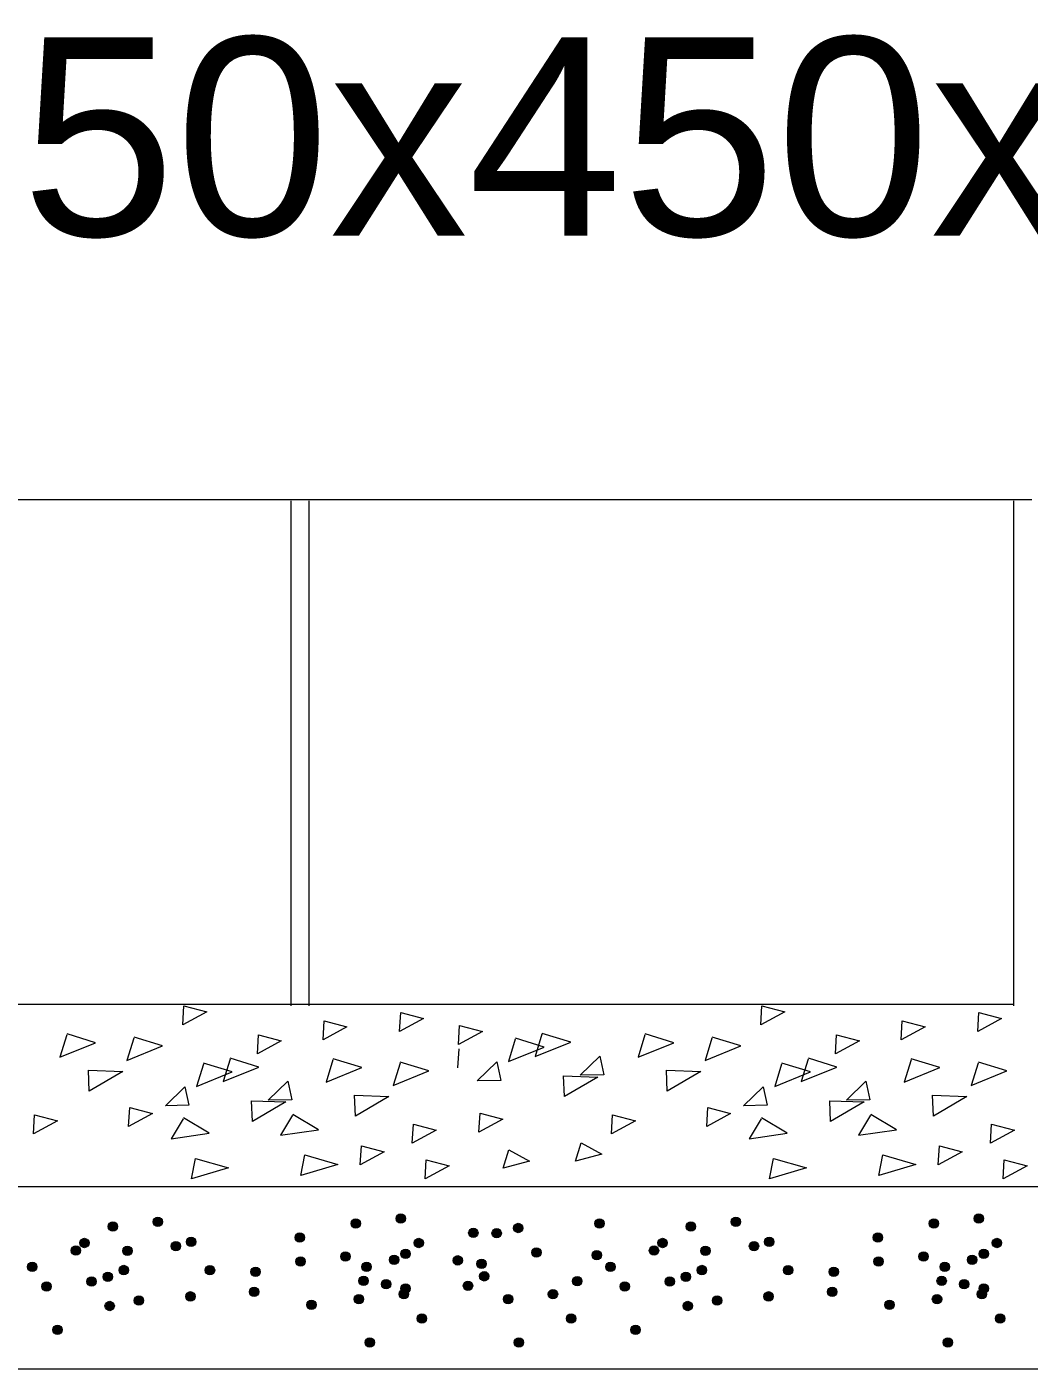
# Model space of a CAD drawing. Header units: inches. Extents: x -885 to 26362, y -28010 to 990.
# Drawn here: x 4190.1 to 4195.6, y -19476.47 to -19469.11 of the extents above; entities that cross this region are included whole.
import ezdxf

# ---------------------------------------------------------------- set-up
doc = ezdxf.new("R2010")
doc.units = ezdxf.units.IN
doc.header["$MEASUREMENT"] = 0
doc.layers.add('LINE', color=7, linetype='Continuous')
doc.styles.get("Standard").update_dxf_attribs({"font": 'arial.ttf'})

msp = doc.modelspace()

# ---------------------------------------------------------------- hatches: boundary and pattern name
at = {"layer": 'LINE', "lineweight": 20, "ltscale": 0.5}
for points in [[(4190.849187, -19475.662027, -1), (4190.797743, -19475.662027, -1)], [(4190.849187, -19475.662027, -1), (4190.797743, -19475.662027, -1)], [(4192.181992, -19475.644748, -1), (4192.130548, -19475.644748, -1)], [(4192.181992, -19475.644748, -1), (4192.130548, -19475.644748, -1)], [(4194.021442, -19475.662027, -1), (4193.969998, -19475.662027, -1)], [(4194.021442, -19475.662027, -1), (4193.969998, -19475.662027, -1)], [(4195.354247, -19475.644748, -1), (4195.302803, -19475.644748, -1)], [(4195.354247, -19475.644748, -1), (4195.302803, -19475.644748, -1)], [(4190.602492, -19475.688927, -1), (4190.551047, -19475.688927, -1)], [(4190.602492, -19475.688927, -1), (4190.551047, -19475.688927, -1)], [(4191.935297, -19475.671649, -1), (4191.883852, -19475.671649, -1)], [(4191.935297, -19475.671649, -1), (4191.883852, -19475.671649, -1)], [(4192.580416, -19475.723484, -1), (4192.528971, -19475.723484, -1)], [(4192.580416, -19475.723484, -1), (4192.528971, -19475.723484, -1)], [(4192.70665, -19475.715541, -1), (4192.658904, -19475.734695, -1)], [(4192.70665, -19475.715541, -1), (4192.658904, -19475.734695, -1)], [(4192.827111, -19475.696583, -1), (4192.775667, -19475.696583, -1)], [(4192.827111, -19475.696583, -1), (4192.775667, -19475.696583, -1)], [(4193.272782, -19475.671649, -1), (4193.221337, -19475.671649, -1)], [(4193.272782, -19475.671649, -1), (4193.221337, -19475.671649, -1)], [(4193.774747, -19475.688927, -1), (4193.723302, -19475.688927, -1)], [(4193.774747, -19475.688927, -1), (4193.723302, -19475.688927, -1)], [(4195.107552, -19475.671649, -1), (4195.056107, -19475.671649, -1)], [(4195.107552, -19475.671649, -1), (4195.056107, -19475.671649, -1)], [(4190.446411, -19475.778798, -1), (4190.394967, -19475.778798, -1)], [(4190.446411, -19475.778798, -1), (4190.394967, -19475.778798, -1)], [(4190.948376, -19475.796077, -1), (4190.896931, -19475.796077, -1)], [(4190.948376, -19475.796077, -1), (4190.896931, -19475.796077, -1)], [(4191.03174, -19475.773109, -1), (4190.980295, -19475.773109, -1)], [(4191.03174, -19475.773109, -1), (4190.980295, -19475.773109, -1)], [(4191.628089, -19475.749303, -1), (4191.576645, -19475.749303, -1)], [(4191.628089, -19475.749303, -1), (4191.576645, -19475.749303, -1)], [(4192.281181, -19475.778798, -1), (4192.229736, -19475.778798, -1)], [(4192.281181, -19475.778798, -1), (4192.229736, -19475.778798, -1)], [(4193.618666, -19475.778798, -1), (4193.567221, -19475.778798, -1)], [(4193.618666, -19475.778798, -1), (4193.567221, -19475.778798, -1)], [(4194.120631, -19475.796077, -1), (4194.069186, -19475.796077, -1)], [(4194.120631, -19475.796077, -1), (4194.069186, -19475.796077, -1)], [(4194.203995, -19475.773109, -1), (4194.15255, -19475.773109, -1)], [(4194.203995, -19475.773109, -1), (4194.15255, -19475.773109, -1)], [(4194.800344, -19475.749303, -1), (4194.748899, -19475.749303, -1)], [(4194.800344, -19475.749303, -1), (4194.748899, -19475.749303, -1)], [(4195.453436, -19475.778798, -1), (4195.401991, -19475.778798, -1)], [(4195.453436, -19475.778798, -1), (4195.401991, -19475.778798, -1)], [(4190.399615, -19475.820736, -1), (4190.34817, -19475.820736, -1)], [(4190.399615, -19475.820736, -1), (4190.34817, -19475.820736, -1)], [(4190.682103, -19475.821473, -1), (4190.630658, -19475.821473, -1)], [(4190.682103, -19475.821473, -1), (4190.630658, -19475.821473, -1)], [(4191.632201, -19475.879795, -1), (4191.580757, -19475.879795, -1)], [(4191.632201, -19475.879795, -1), (4191.580757, -19475.879795, -1)], [(4191.878897, -19475.852894, -1), (4191.827453, -19475.852894, -1)], [(4191.878897, -19475.852894, -1), (4191.827453, -19475.852894, -1)], [(4192.145429, -19475.870889, -1), (4192.093984, -19475.870889, -1)], [(4192.145429, -19475.870889, -1), (4192.093984, -19475.870889, -1)], [(4192.208825, -19475.83826, -1), (4192.15738, -19475.83826, -1)], [(4192.208825, -19475.83826, -1), (4192.15738, -19475.83826, -1)], [(4192.495082, -19475.873984, -1), (4192.443638, -19475.873984, -1)], [(4192.495082, -19475.873984, -1), (4192.443638, -19475.873984, -1)], [(4192.9263, -19475.830634, -1), (4192.874855, -19475.830634, -1)], [(4192.9263, -19475.830634, -1), (4192.874855, -19475.830634, -1)], [(4193.258009, -19475.84528, -1), (4193.206564, -19475.84528, -1)], [(4193.258009, -19475.84528, -1), (4193.206564, -19475.84528, -1)], [(4193.57187, -19475.820736, -1), (4193.520425, -19475.820736, -1)], [(4193.57187, -19475.820736, -1), (4193.520425, -19475.820736, -1)], [(4193.854358, -19475.821473, -1), (4193.802913, -19475.821473, -1)], [(4193.854358, -19475.821473, -1), (4193.802913, -19475.821473, -1)], [(4194.804456, -19475.879795, -1), (4194.753012, -19475.879795, -1)], [(4194.804456, -19475.879795, -1), (4194.753012, -19475.879795, -1)], [(4195.051152, -19475.852894, -1), (4194.999707, -19475.852894, -1)], [(4195.051152, -19475.852894, -1), (4194.999707, -19475.852894, -1)], [(4195.317684, -19475.870889, -1), (4195.266239, -19475.870889, -1)], [(4195.317684, -19475.870889, -1), (4195.266239, -19475.870889, -1)], [(4195.38108, -19475.83826, -1), (4195.329635, -19475.83826, -1)], [(4195.38108, -19475.83826, -1), (4195.329635, -19475.83826, -1)], [(4190.160154, -19475.909761, -1), (4190.108709, -19475.909761, -1)], [(4190.160154, -19475.909761, -1), (4190.108709, -19475.909761, -1)], [(4190.662119, -19475.92704, -1), (4190.610674, -19475.92704, -1)], [(4190.662119, -19475.92704, -1), (4190.610674, -19475.92704, -1)], [(4191.135315, -19475.928623, -1), (4191.083871, -19475.928623, -1)], [(4191.135315, -19475.928623, -1), (4191.083871, -19475.928623, -1)], [(4191.38578, -19475.936708, -1), (4191.334336, -19475.936708, -1)], [(4191.38578, -19475.936708, -1), (4191.334336, -19475.936708, -1)], [(4191.994924, -19475.909761, -1), (4191.943479, -19475.909761, -1)], [(4191.994924, -19475.909761, -1), (4191.943479, -19475.909761, -1)], [(4192.625883, -19475.892906, -1), (4192.574439, -19475.892906, -1)], [(4192.625883, -19475.892906, -1), (4192.574439, -19475.892906, -1)], [(4193.332409, -19475.909761, -1), (4193.280964, -19475.909761, -1)], [(4193.332409, -19475.909761, -1), (4193.280964, -19475.909761, -1)], [(4193.834373, -19475.92704, -1), (4193.782929, -19475.92704, -1)], [(4193.834373, -19475.92704, -1), (4193.782929, -19475.92704, -1)], [(4194.30757, -19475.928623, -1), (4194.256125, -19475.928623, -1)], [(4194.30757, -19475.928623, -1), (4194.256125, -19475.928623, -1)], [(4194.558035, -19475.936708, -1), (4194.50659, -19475.936708, -1)], [(4194.558035, -19475.936708, -1), (4194.50659, -19475.936708, -1)], [(4195.167178, -19475.909761, -1), (4195.115734, -19475.909761, -1)], [(4195.167178, -19475.909761, -1), (4195.115734, -19475.909761, -1)], [(4190.239, -19476.017219, -1), (4190.187555, -19476.017219, -1)], [(4190.239, -19476.017219, -1), (4190.187555, -19476.017219, -1)], [(4190.485696, -19475.990318, -1), (4190.434251, -19475.990318, -1)], [(4190.485696, -19475.990318, -1), (4190.434251, -19475.990318, -1)], [(4190.574758, -19475.964346, -1), (4190.523314, -19475.964346, -1)], [(4190.574758, -19475.964346, -1), (4190.523314, -19475.964346, -1)], [(4191.978086, -19475.986945, -1), (4191.926641, -19475.986945, -1)], [(4191.978086, -19475.986945, -1), (4191.926641, -19475.986945, -1)], [(4192.101497, -19476.004947, -1), (4192.050052, -19476.004947, -1)], [(4192.101497, -19476.004947, -1), (4192.050052, -19476.004947, -1)], [(4192.208841, -19476.02876, -1), (4192.157397, -19476.02876, -1)], [(4192.208841, -19476.02876, -1), (4192.157397, -19476.02876, -1)], [(4192.549297, -19476.003499, -1), (4192.501551, -19476.022653, -1)], [(4192.549297, -19476.003499, -1), (4192.501551, -19476.022653, -1)], [(4192.640042, -19475.961597, -1), (4192.588598, -19475.961597, -1)], [(4192.640042, -19475.961597, -1), (4192.588598, -19475.961597, -1)], [(4193.150664, -19475.988153, -1), (4193.099219, -19475.988153, -1)], [(4193.150664, -19475.988153, -1), (4193.099219, -19475.988153, -1)], [(4193.411255, -19476.017219, -1), (4193.35981, -19476.017219, -1)], [(4193.411255, -19476.017219, -1), (4193.35981, -19476.017219, -1)], [(4193.65795, -19475.990318, -1), (4193.606506, -19475.990318, -1)], [(4193.65795, -19475.990318, -1), (4193.606506, -19475.990318, -1)], [(4193.747013, -19475.964346, -1), (4193.695569, -19475.964346, -1)], [(4193.747013, -19475.964346, -1), (4193.695569, -19475.964346, -1)], [(4195.15034, -19475.986945, -1), (4195.098896, -19475.986945, -1)], [(4195.15034, -19475.986945, -1), (4195.098896, -19475.986945, -1)], [(4195.273751, -19476.004947, -1), (4195.222307, -19476.004947, -1)], [(4195.273751, -19476.004947, -1), (4195.222307, -19476.004947, -1)], [(4195.381096, -19476.02876, -1), (4195.329651, -19476.02876, -1)], [(4195.381096, -19476.02876, -1), (4195.329651, -19476.02876, -1)], [(4190.745499, -19476.094572, -1), (4190.694054, -19476.094572, -1)], [(4190.745499, -19476.094572, -1), (4190.694054, -19476.094572, -1)], [(4191.027971, -19476.071496, -1), (4190.976526, -19476.071496, -1)], [(4191.027971, -19476.071496, -1), (4190.976526, -19476.071496, -1)], [(4191.377624, -19476.046945, -1), (4191.32618, -19476.046945, -1)], [(4191.377624, -19476.046945, -1), (4191.32618, -19476.046945, -1)], [(4191.952606, -19476.086333, -1), (4191.901161, -19476.086333, -1)], [(4191.952606, -19476.086333, -1), (4191.901161, -19476.086333, -1)], [(4192.199301, -19476.059432, -1), (4192.147857, -19476.059432, -1)], [(4192.199301, -19476.059432, -1), (4192.147857, -19476.059432, -1)], [(4192.770817, -19476.086333, -1), (4192.719372, -19476.086333, -1)], [(4192.770817, -19476.086333, -1), (4192.719372, -19476.086333, -1)], [(4193.017513, -19476.059432, -1), (4192.966068, -19476.059432, -1)], [(4193.017513, -19476.059432, -1), (4192.966068, -19476.059432, -1)], [(4193.917754, -19476.094572, -1), (4193.866309, -19476.094572, -1)], [(4193.917754, -19476.094572, -1), (4193.866309, -19476.094572, -1)], [(4194.200226, -19476.071496, -1), (4194.148781, -19476.071496, -1)], [(4194.200226, -19476.071496, -1), (4194.148781, -19476.071496, -1)], [(4194.549879, -19476.046945, -1), (4194.498434, -19476.046945, -1)], [(4194.549879, -19476.046945, -1), (4194.498434, -19476.046945, -1)], [(4195.12486, -19476.086333, -1), (4195.073416, -19476.086333, -1)], [(4195.12486, -19476.086333, -1), (4195.073416, -19476.086333, -1)], [(4195.371556, -19476.059432, -1), (4195.320111, -19476.059432, -1)], [(4195.371556, -19476.059432, -1), (4195.320111, -19476.059432, -1)], [(4190.584884, -19476.124368, -1), (4190.533439, -19476.124368, -1)], [(4190.584884, -19476.124368, -1), (4190.533439, -19476.124368, -1)], [(4191.691828, -19476.117908, -1), (4191.640384, -19476.117908, -1)], [(4191.691828, -19476.117908, -1), (4191.640384, -19476.117908, -1)], [(4193.757139, -19476.124368, -1), (4193.705694, -19476.124368, -1)], [(4193.757139, -19476.124368, -1), (4193.705694, -19476.124368, -1)], [(4194.864083, -19476.117908, -1), (4194.812638, -19476.117908, -1)], [(4194.864083, -19476.117908, -1), (4194.812638, -19476.117908, -1)], [(4192.29849, -19476.193482, -1), (4192.247045, -19476.193482, -1)], [(4192.29849, -19476.193482, -1), (4192.247045, -19476.193482, -1)], [(4193.116701, -19476.193482, -1), (4193.065257, -19476.193482, -1)], [(4193.116701, -19476.193482, -1), (4193.065257, -19476.193482, -1)], [(4195.470744, -19476.193482, -1), (4195.4193, -19476.193482, -1)], [(4195.470744, -19476.193482, -1), (4195.4193, -19476.193482, -1)], [(4190.298627, -19476.255331, -1), (4190.247182, -19476.255331, -1)], [(4190.298627, -19476.255331, -1), (4190.247182, -19476.255331, -1)], [(4192.012232, -19476.324445, -1), (4191.960788, -19476.324445, -1)], [(4192.012232, -19476.324445, -1), (4191.960788, -19476.324445, -1)], [(4192.830444, -19476.324445, -1), (4192.778999, -19476.324445, -1)], [(4192.830444, -19476.324445, -1), (4192.778999, -19476.324445, -1)], [(4193.470881, -19476.255331, -1), (4193.419437, -19476.255331, -1)], [(4193.470881, -19476.255331, -1), (4193.419437, -19476.255331, -1)], [(4195.184487, -19476.324445, -1), (4195.133043, -19476.324445, -1)], [(4195.184487, -19476.324445, -1), (4195.133043, -19476.324445, -1)]]:
    msp.add_hatch(color=7, dxfattribs=at).paths.add_polyline_path(points)

# ---------------------------------------------------------------- linework, layer by layer
at = {"layer": 'LINE', "color": 7, "lineweight": 20, "ltscale": 0.5}
for p, q in [((4195.619441, -19471.702018), (4180.342157, -19471.702018)), ((4195.619441, -19471.702018), (4180.342157, -19471.702018)), ((4191.555533, -19474.476956), (4191.555533, -19471.708118)), ((4191.555533, -19474.476956), (4191.555533, -19471.708118)), ((4191.654207, -19474.476956), (4191.654207, -19471.708118)), ((4191.654207, -19474.476956), (4191.654207, -19471.708118)), ((4195.520767, -19471.702018), (4193.947755, -19471.702018)), ((4195.520767, -19471.702018), (4193.947755, -19471.702018)), ((4195.520767, -19474.476956), (4195.520767, -19471.708118)), ((4195.520767, -19474.476956), (4195.520767, -19471.708118)), ((4195.520767, -19474.470857), (4187.787646, -19474.470857)), ((4195.520767, -19474.470857), (4187.787646, -19474.470857)), ((4190.960152, -19474.581805), (4190.96642, -19474.477555)), ((4190.960152, -19474.581805), (4190.96642, -19474.477555)), ((4191.091583, -19474.510068), (4190.960152, -19474.581805)), ((4191.091583, -19474.510068), (4190.960152, -19474.581805)), ((4190.96642, -19474.477555), (4191.091583, -19474.510068)), ((4190.96642, -19474.477555), (4191.091583, -19474.510068)), ((4192.149958, -19474.618274), (4192.156226, -19474.514024)), ((4192.149958, -19474.618274), (4192.156226, -19474.514024)), ((4192.156226, -19474.514024), (4192.281389, -19474.546537)), ((4192.156226, -19474.514024), (4192.281389, -19474.546537)), ((4194.132406, -19474.581805), (4194.138675, -19474.477555)), ((4194.132406, -19474.581805), (4194.138675, -19474.477555)), ((4194.263837, -19474.510068), (4194.132406, -19474.581805)), ((4194.263837, -19474.510068), (4194.132406, -19474.581805)), ((4194.138675, -19474.477555), (4194.263837, -19474.510068)), ((4194.138675, -19474.477555), (4194.263837, -19474.510068)), ((4195.322213, -19474.618274), (4195.328481, -19474.514024)), ((4195.322213, -19474.618274), (4195.328481, -19474.514024)), ((4195.328481, -19474.514024), (4195.453643, -19474.546537)), ((4195.328481, -19474.514024), (4195.453643, -19474.546537)), ((4191.730013, -19474.663868), (4191.736281, -19474.559618)), ((4191.730013, -19474.663868), (4191.736281, -19474.559618)), ((4191.861444, -19474.592131), (4191.730013, -19474.663868)), ((4191.861444, -19474.592131), (4191.730013, -19474.663868)), ((4191.736281, -19474.559618), (4191.861444, -19474.592131)), ((4191.736281, -19474.559618), (4191.861444, -19474.592131)), ((4192.281389, -19474.546537), (4192.149958, -19474.618274)), ((4192.281389, -19474.546537), (4192.149958, -19474.618274)), ((4192.47297, -19474.690031), (4192.479239, -19474.585781)), ((4192.47297, -19474.690031), (4192.479239, -19474.585781)), ((4192.479239, -19474.585781), (4192.604401, -19474.618294)), ((4192.479239, -19474.585781), (4192.604401, -19474.618294)), ((4194.902268, -19474.663868), (4194.908536, -19474.559618)), ((4194.902268, -19474.663868), (4194.908536, -19474.559618)), ((4195.033699, -19474.592131), (4194.902268, -19474.663868)), ((4195.033699, -19474.592131), (4194.902268, -19474.663868)), ((4194.908536, -19474.559618), (4195.033699, -19474.592131)), ((4194.908536, -19474.559618), (4195.033699, -19474.592131)), ((4195.453643, -19474.546537), (4195.322213, -19474.618274)), ((4195.453643, -19474.546537), (4195.322213, -19474.618274)), ((4190.323658, -19474.636745), (4190.286193, -19474.759235)), ((4190.323658, -19474.636745), (4190.286193, -19474.759235)), ((4190.286193, -19474.759235), (4190.481937, -19474.680099)), ((4190.286193, -19474.759235), (4190.481937, -19474.680099)), ((4190.481937, -19474.680099), (4190.325072, -19474.632121)), ((4190.481937, -19474.680099), (4190.325072, -19474.632121)), ((4190.691617, -19474.65474), (4190.654153, -19474.77723)), ((4190.691617, -19474.65474), (4190.654153, -19474.77723)), ((4190.849896, -19474.698094), (4190.693031, -19474.650116)), ((4190.849896, -19474.698094), (4190.693031, -19474.650116)), ((4191.369677, -19474.741152), (4191.375946, -19474.636902)), ((4191.369677, -19474.741152), (4191.375946, -19474.636902)), ((4191.501108, -19474.669415), (4191.369677, -19474.741152)), ((4191.501108, -19474.669415), (4191.369677, -19474.741152)), ((4191.375946, -19474.636902), (4191.501108, -19474.669415)), ((4191.375946, -19474.636902), (4191.501108, -19474.669415)), ((4192.604401, -19474.618294), (4192.47297, -19474.690031)), ((4192.604401, -19474.618294), (4192.47297, -19474.690031)), ((4192.785017, -19474.660519), (4192.747553, -19474.783009)), ((4192.785017, -19474.660519), (4192.747553, -19474.783009)), ((4192.943296, -19474.703873), (4192.786431, -19474.655895)), ((4192.943296, -19474.703873), (4192.786431, -19474.655895)), ((4192.931278, -19474.633468), (4192.893813, -19474.755959)), ((4192.931278, -19474.633468), (4192.893813, -19474.755959)), ((4192.893813, -19474.755959), (4193.089557, -19474.676822)), ((4192.893813, -19474.755959), (4193.089557, -19474.676822)), ((4193.089557, -19474.676822), (4192.932692, -19474.628845)), ((4193.089557, -19474.676822), (4192.932692, -19474.628845)), ((4193.495912, -19474.636745), (4193.458448, -19474.759235)), ((4193.495912, -19474.636745), (4193.458448, -19474.759235)), ((4193.458448, -19474.759235), (4193.654191, -19474.680099)), ((4193.458448, -19474.759235), (4193.654191, -19474.680099)), ((4193.654191, -19474.680099), (4193.497327, -19474.632121)), ((4193.654191, -19474.680099), (4193.497327, -19474.632121)), ((4193.863872, -19474.65474), (4193.826408, -19474.77723)), ((4193.863872, -19474.65474), (4193.826408, -19474.77723)), ((4194.022151, -19474.698094), (4193.865286, -19474.650116)), ((4194.022151, -19474.698094), (4193.865286, -19474.650116)), ((4194.541932, -19474.741152), (4194.548201, -19474.636902)), ((4194.541932, -19474.741152), (4194.548201, -19474.636902)), ((4194.673363, -19474.669415), (4194.541932, -19474.741152)), ((4194.673363, -19474.669415), (4194.541932, -19474.741152)), ((4194.548201, -19474.636902), (4194.673363, -19474.669415)), ((4194.548201, -19474.636902), (4194.673363, -19474.669415)), ((4190.654153, -19474.77723), (4190.849896, -19474.698094)), ((4190.654153, -19474.77723), (4190.849896, -19474.698094)), ((4192.470399, -19474.817913), (4192.476667, -19474.713664)), ((4192.470399, -19474.817913), (4192.476667, -19474.713664)), ((4192.747553, -19474.783009), (4192.943296, -19474.703873)), ((4192.747553, -19474.783009), (4192.943296, -19474.703873)), ((4193.140819, -19474.858855), (4193.248129, -19474.754429)), ((4193.140819, -19474.858855), (4193.248129, -19474.754429)), ((4193.248129, -19474.754429), (4193.270114, -19474.856527)), ((4193.248129, -19474.754429), (4193.270114, -19474.856527)), ((4193.826408, -19474.77723), (4194.022151, -19474.698094)), ((4193.826408, -19474.77723), (4194.022151, -19474.698094)), ((4191.073502, -19474.79722), (4191.036038, -19474.919711)), ((4191.073502, -19474.79722), (4191.036038, -19474.919711)), ((4191.231781, -19474.840574), (4191.074917, -19474.792597)), ((4191.231781, -19474.840574), (4191.074917, -19474.792597)), ((4191.219763, -19474.77017), (4191.182299, -19474.89266)), ((4191.219763, -19474.77017), (4191.182299, -19474.89266)), ((4191.182299, -19474.89266), (4191.378042, -19474.813524)), ((4191.182299, -19474.89266), (4191.378042, -19474.813524)), ((4191.378042, -19474.813524), (4191.221177, -19474.765546)), ((4191.378042, -19474.813524), (4191.221177, -19474.765546)), ((4191.784398, -19474.773446), (4191.746934, -19474.895937)), ((4191.784398, -19474.773446), (4191.746934, -19474.895937)), ((4191.746934, -19474.895937), (4191.942677, -19474.8168)), ((4191.746934, -19474.895937), (4191.942677, -19474.8168)), ((4191.942677, -19474.8168), (4191.785812, -19474.768823)), ((4191.942677, -19474.8168), (4191.785812, -19474.768823)), ((4192.152357, -19474.791441), (4192.114893, -19474.913932)), ((4192.152357, -19474.791441), (4192.114893, -19474.913932)), ((4192.310636, -19474.834795), (4192.153772, -19474.786817)), ((4192.310636, -19474.834795), (4192.153772, -19474.786817)), ((4192.576184, -19474.889054), (4192.683494, -19474.784629)), ((4192.576184, -19474.889054), (4192.683494, -19474.784629)), ((4192.683494, -19474.784629), (4192.705479, -19474.886727)), ((4192.683494, -19474.784629), (4192.705479, -19474.886727)), ((4194.245757, -19474.79722), (4194.208293, -19474.919711)), ((4194.245757, -19474.79722), (4194.208293, -19474.919711)), ((4194.404036, -19474.840574), (4194.247171, -19474.792597)), ((4194.404036, -19474.840574), (4194.247171, -19474.792597)), ((4194.392018, -19474.77017), (4194.354554, -19474.89266)), ((4194.392018, -19474.77017), (4194.354554, -19474.89266)), ((4194.354554, -19474.89266), (4194.550297, -19474.813524)), ((4194.354554, -19474.89266), (4194.550297, -19474.813524)), ((4194.550297, -19474.813524), (4194.393432, -19474.765546)), ((4194.550297, -19474.813524), (4194.393432, -19474.765546)), ((4194.956653, -19474.773446), (4194.919188, -19474.895937)), ((4194.956653, -19474.773446), (4194.919188, -19474.895937)), ((4194.919188, -19474.895937), (4195.114932, -19474.8168)), ((4194.919188, -19474.895937), (4195.114932, -19474.8168)), ((4195.114932, -19474.8168), (4194.958067, -19474.768823)), ((4195.114932, -19474.8168), (4194.958067, -19474.768823)), ((4195.324612, -19474.791441), (4195.287148, -19474.913932)), ((4195.324612, -19474.791441), (4195.287148, -19474.913932)), ((4195.482891, -19474.834795), (4195.326026, -19474.786817)), ((4195.482891, -19474.834795), (4195.326026, -19474.786817)), ((4190.442134, -19474.831286), (4190.630629, -19474.838316)), ((4190.446993, -19474.94584), (4190.442134, -19474.831286)), ((4190.442134, -19474.831286), (4190.630629, -19474.838316)), ((4190.446993, -19474.94584), (4190.442134, -19474.831286)), ((4190.630629, -19474.838316), (4190.446993, -19474.94584)), ((4190.630629, -19474.838316), (4190.446993, -19474.94584)), ((4191.036038, -19474.919711), (4191.231781, -19474.840574)), ((4191.036038, -19474.919711), (4191.231781, -19474.840574)), ((4191.429304, -19474.995556), (4191.536614, -19474.891131)), ((4191.429304, -19474.995556), (4191.536614, -19474.891131)), ((4191.536614, -19474.891131), (4191.5586, -19474.993228)), ((4191.536614, -19474.891131), (4191.5586, -19474.993228)), ((4192.114893, -19474.913932), (4192.310636, -19474.834795)), ((4192.114893, -19474.913932), (4192.310636, -19474.834795)), ((4192.705479, -19474.886727), (4192.576184, -19474.889054)), ((4192.705479, -19474.886727), (4192.576184, -19474.889054)), ((4193.054613, -19474.97604), (4193.049754, -19474.861486)), ((4193.049754, -19474.861486), (4193.238249, -19474.868516)), ((4193.054613, -19474.97604), (4193.049754, -19474.861486)), ((4193.049754, -19474.861486), (4193.238249, -19474.868516)), ((4193.238249, -19474.868516), (4193.054613, -19474.97604)), ((4193.238249, -19474.868516), (4193.054613, -19474.97604)), ((4193.270114, -19474.856527), (4193.140819, -19474.858855)), ((4193.270114, -19474.856527), (4193.140819, -19474.858855)), ((4193.614388, -19474.831286), (4193.802884, -19474.838316)), ((4193.619248, -19474.94584), (4193.614388, -19474.831286)), ((4193.614388, -19474.831286), (4193.802884, -19474.838316)), ((4193.619248, -19474.94584), (4193.614388, -19474.831286)), ((4193.802884, -19474.838316), (4193.619248, -19474.94584)), ((4193.802884, -19474.838316), (4193.619248, -19474.94584)), ((4194.208293, -19474.919711), (4194.404036, -19474.840574)), ((4194.208293, -19474.919711), (4194.404036, -19474.840574)), ((4194.601559, -19474.995556), (4194.708869, -19474.891131)), ((4194.601559, -19474.995556), (4194.708869, -19474.891131)), ((4194.708869, -19474.891131), (4194.730854, -19474.993228)), ((4194.708869, -19474.891131), (4194.730854, -19474.993228)), ((4195.287148, -19474.913932), (4195.482891, -19474.834795)), ((4195.287148, -19474.913932), (4195.482891, -19474.834795)), ((4190.864669, -19475.025756), (4190.97198, -19474.92133)), ((4190.864669, -19475.025756), (4190.97198, -19474.92133)), ((4190.97198, -19474.92133), (4190.993965, -19475.023428)), ((4190.97198, -19474.92133), (4190.993965, -19475.023428)), ((4191.902874, -19474.967988), (4192.091369, -19474.975018)), ((4191.907733, -19475.082542), (4191.902874, -19474.967988)), ((4191.902874, -19474.967988), (4192.091369, -19474.975018)), ((4191.907733, -19475.082542), (4191.902874, -19474.967988)), ((4192.091369, -19474.975018), (4191.907733, -19475.082542)), ((4192.091369, -19474.975018), (4191.907733, -19475.082542)), ((4194.036924, -19475.025756), (4194.144234, -19474.92133)), ((4194.036924, -19475.025756), (4194.144234, -19474.92133)), ((4194.144234, -19474.92133), (4194.166219, -19475.023428)), ((4194.144234, -19474.92133), (4194.166219, -19475.023428)), ((4195.075129, -19474.967988), (4195.263624, -19474.975018)), ((4195.079988, -19475.082542), (4195.075129, -19474.967988)), ((4195.075129, -19474.967988), (4195.263624, -19474.975018)), ((4195.079988, -19475.082542), (4195.075129, -19474.967988)), ((4195.263624, -19474.975018), (4195.079988, -19475.082542)), ((4195.263624, -19474.975018), (4195.079988, -19475.082542)), ((4190.662952, -19475.139897), (4190.669221, -19475.035647)), ((4190.662952, -19475.139897), (4190.669221, -19475.035647)), ((4190.669221, -19475.035647), (4190.794383, -19475.068161)), ((4190.669221, -19475.035647), (4190.794383, -19475.068161)), ((4190.993965, -19475.023428), (4190.864669, -19475.025756)), ((4190.993965, -19475.023428), (4190.864669, -19475.025756)), ((4191.338239, -19474.998187), (4191.526734, -19475.005218)), ((4191.343098, -19475.112741), (4191.338239, -19474.998187)), ((4191.338239, -19474.998187), (4191.526734, -19475.005218)), ((4191.343098, -19475.112741), (4191.338239, -19474.998187)), ((4191.526734, -19475.005218), (4191.343098, -19475.112741)), ((4191.526734, -19475.005218), (4191.343098, -19475.112741)), ((4191.5586, -19474.993228), (4191.429304, -19474.995556)), ((4191.5586, -19474.993228), (4191.429304, -19474.995556)), ((4193.835207, -19475.139897), (4193.841475, -19475.035647)), ((4193.835207, -19475.139897), (4193.841475, -19475.035647)), ((4193.841475, -19475.035647), (4193.966638, -19475.068161)), ((4193.841475, -19475.035647), (4193.966638, -19475.068161)), ((4194.166219, -19475.023428), (4194.036924, -19475.025756)), ((4194.166219, -19475.023428), (4194.036924, -19475.025756)), ((4194.510494, -19474.998187), (4194.698989, -19475.005218)), ((4194.515353, -19475.112741), (4194.510494, -19474.998187)), ((4194.510494, -19474.998187), (4194.698989, -19475.005218)), ((4194.515353, -19475.112741), (4194.510494, -19474.998187)), ((4194.698989, -19475.005218), (4194.515353, -19475.112741)), ((4194.698989, -19475.005218), (4194.515353, -19475.112741)), ((4194.730854, -19474.993228), (4194.601559, -19474.995556)), ((4194.730854, -19474.993228), (4194.601559, -19474.995556)), ((4190.140591, -19475.180795), (4190.146859, -19475.076545)), ((4190.140591, -19475.180795), (4190.146859, -19475.076545)), ((4190.272022, -19475.109058), (4190.140591, -19475.180795)), ((4190.272022, -19475.109058), (4190.140591, -19475.180795)), ((4190.146859, -19475.076545), (4190.272022, -19475.109058)), ((4190.146859, -19475.076545), (4190.272022, -19475.109058)), ((4190.794383, -19475.068161), (4190.662952, -19475.139897)), ((4190.794383, -19475.068161), (4190.662952, -19475.139897)), ((4190.961596, -19475.097207), (4190.895897, -19475.207167)), ((4190.961596, -19475.097207), (4190.895897, -19475.207167)), ((4191.104893, -19475.177192), (4190.964076, -19475.093056)), ((4191.104893, -19475.177192), (4190.964076, -19475.093056)), ((4191.561542, -19475.078109), (4191.495843, -19475.188069)), ((4191.561542, -19475.078109), (4191.495843, -19475.188069)), ((4191.704839, -19475.158094), (4191.564022, -19475.073958)), ((4191.704839, -19475.158094), (4191.564022, -19475.073958)), ((4192.585637, -19475.17057), (4192.591905, -19475.06632)), ((4192.585637, -19475.17057), (4192.591905, -19475.06632)), ((4192.717068, -19475.098833), (4192.585637, -19475.17057)), ((4192.717068, -19475.098833), (4192.585637, -19475.17057)), ((4192.591905, -19475.06632), (4192.717068, -19475.098833)), ((4192.591905, -19475.06632), (4192.717068, -19475.098833)), ((4193.312846, -19475.180795), (4193.319114, -19475.076545)), ((4193.312846, -19475.180795), (4193.319114, -19475.076545)), ((4193.444277, -19475.109058), (4193.312846, -19475.180795)), ((4193.444277, -19475.109058), (4193.312846, -19475.180795)), ((4193.319114, -19475.076545), (4193.444277, -19475.109058)), ((4193.319114, -19475.076545), (4193.444277, -19475.109058)), ((4193.966638, -19475.068161), (4193.835207, -19475.139897)), ((4193.966638, -19475.068161), (4193.835207, -19475.139897)), ((4194.133851, -19475.097207), (4194.068152, -19475.207167)), ((4194.133851, -19475.097207), (4194.068152, -19475.207167)), ((4194.277148, -19475.177192), (4194.13633, -19475.093056)), ((4194.277148, -19475.177192), (4194.13633, -19475.093056)), ((4194.733796, -19475.078109), (4194.668097, -19475.188069)), ((4194.733796, -19475.078109), (4194.668097, -19475.188069)), ((4194.877094, -19475.158094), (4194.736276, -19475.073958)), ((4194.877094, -19475.158094), (4194.736276, -19475.073958)), ((4190.895897, -19475.207167), (4191.104893, -19475.177192)), ((4190.895897, -19475.207167), (4191.104893, -19475.177192)), ((4191.495843, -19475.188069), (4191.704839, -19475.158094)), ((4191.495843, -19475.188069), (4191.704839, -19475.158094)), ((4192.219795, -19475.231916), (4192.226063, -19475.127666)), ((4192.219795, -19475.231916), (4192.226063, -19475.127666)), ((4192.351225, -19475.160179), (4192.219795, -19475.231916)), ((4192.351225, -19475.160179), (4192.219795, -19475.231916)), ((4192.226063, -19475.127666), (4192.351225, -19475.160179)), ((4192.226063, -19475.127666), (4192.351225, -19475.160179)), ((4194.068152, -19475.207167), (4194.277148, -19475.177192)), ((4194.068152, -19475.207167), (4194.277148, -19475.177192)), ((4194.668097, -19475.188069), (4194.877094, -19475.158094)), ((4194.668097, -19475.188069), (4194.877094, -19475.158094)), ((4195.392049, -19475.231916), (4195.398318, -19475.127666)), ((4195.392049, -19475.231916), (4195.398318, -19475.127666)), ((4195.52348, -19475.160179), (4195.392049, -19475.231916)), ((4195.52348, -19475.160179), (4195.392049, -19475.231916)), ((4195.398318, -19475.127666), (4195.52348, -19475.160179)), ((4195.398318, -19475.127666), (4195.52348, -19475.160179)), ((4191.933945, -19475.350842), (4191.940214, -19475.246592)), ((4191.933945, -19475.350842), (4191.940214, -19475.246592)), ((4191.940214, -19475.246592), (4192.065376, -19475.279105)), ((4191.940214, -19475.246592), (4192.065376, -19475.279105)), ((4192.717793, -19475.367465), (4192.748836, -19475.267747)), ((4192.717793, -19475.367465), (4192.748836, -19475.267747)), ((4192.748836, -19475.267747), (4192.862575, -19475.329278)), ((4192.748836, -19475.267747), (4192.862575, -19475.329278)), ((4193.115515, -19475.329379), (4193.146559, -19475.229661)), ((4193.115515, -19475.329379), (4193.146559, -19475.229661)), ((4193.146559, -19475.229661), (4193.260298, -19475.291192)), ((4193.146559, -19475.229661), (4193.260298, -19475.291192)), ((4195.1062, -19475.350842), (4195.112469, -19475.246592)), ((4195.1062, -19475.350842), (4195.112469, -19475.246592)), ((4195.112469, -19475.246592), (4195.237631, -19475.279105)), ((4195.112469, -19475.246592), (4195.237631, -19475.279105)), ((4191.007347, -19475.42684), (4191.030054, -19475.314454)), ((4191.007347, -19475.42684), (4191.030054, -19475.314454)), ((4191.030054, -19475.314454), (4191.211385, -19475.366406)), ((4191.030054, -19475.314454), (4191.211385, -19475.366406)), ((4191.607293, -19475.407743), (4191.629999, -19475.295357)), ((4191.607293, -19475.407743), (4191.629999, -19475.295357)), ((4191.629999, -19475.295357), (4191.811331, -19475.347308)), ((4191.629999, -19475.295357), (4191.811331, -19475.347308)), ((4192.065376, -19475.279105), (4191.933945, -19475.350842)), ((4192.065376, -19475.279105), (4191.933945, -19475.350842)), ((4192.289958, -19475.42685), (4192.296227, -19475.3226)), ((4192.289958, -19475.42685), (4192.296227, -19475.3226)), ((4192.296227, -19475.3226), (4192.421389, -19475.355113)), ((4192.296227, -19475.3226), (4192.421389, -19475.355113)), ((4192.862575, -19475.329278), (4192.717793, -19475.367465)), ((4192.862575, -19475.329278), (4192.717793, -19475.367465)), ((4193.260298, -19475.291192), (4193.115515, -19475.329379)), ((4193.260298, -19475.291192), (4193.115515, -19475.329379)), ((4194.179602, -19475.42684), (4194.202308, -19475.314454)), ((4194.179602, -19475.42684), (4194.202308, -19475.314454)), ((4194.202308, -19475.314454), (4194.38364, -19475.366406)), ((4194.202308, -19475.314454), (4194.38364, -19475.366406)), ((4194.779548, -19475.407743), (4194.802254, -19475.295357)), ((4194.779548, -19475.407743), (4194.802254, -19475.295357)), ((4194.802254, -19475.295357), (4194.983585, -19475.347308)), ((4194.802254, -19475.295357), (4194.983585, -19475.347308)), ((4195.237631, -19475.279105), (4195.1062, -19475.350842)), ((4195.237631, -19475.279105), (4195.1062, -19475.350842)), ((4195.462213, -19475.42685), (4195.468482, -19475.3226)), ((4195.462213, -19475.42685), (4195.468482, -19475.3226)), ((4195.468482, -19475.3226), (4195.593644, -19475.355113)), ((4195.468482, -19475.3226), (4195.593644, -19475.355113)), ((4191.211385, -19475.366406), (4191.007347, -19475.42684)), ((4191.211385, -19475.366406), (4191.007347, -19475.42684)), ((4191.811331, -19475.347308), (4191.607293, -19475.407743)), ((4191.811331, -19475.347308), (4191.607293, -19475.407743)), ((4192.421389, -19475.355113), (4192.289958, -19475.42685)), ((4192.421389, -19475.355113), (4192.289958, -19475.42685)), ((4194.38364, -19475.366406), (4194.179602, -19475.42684)), ((4194.38364, -19475.366406), (4194.179602, -19475.42684)), ((4194.983585, -19475.347308), (4194.779548, -19475.407743)), ((4194.983585, -19475.347308), (4194.779548, -19475.407743)), ((4195.593644, -19475.355113), (4195.462213, -19475.42685)), ((4195.593644, -19475.355113), (4195.462213, -19475.42685)), ((4203.517596, -19475.470857), (4187.787646, -19475.470857)), ((4203.517596, -19475.470857), (4187.787646, -19475.470857)), ((4203.325014, -19476.470857), (4187.787646, -19476.470857)), ((4203.325014, -19476.470857), (4187.787646, -19476.470857))]:
    msp.add_line(p, q, dxfattribs=at)
for centre in [(4190.823465, -19475.662027), (4190.823465, -19475.662027), (4192.15627, -19475.644748), (4192.15627, -19475.644748), (4193.99572, -19475.662027), (4193.99572, -19475.662027), (4195.328525, -19475.644748), (4195.328525, -19475.644748), (4190.576769, -19475.688927), (4190.576769, -19475.688927), (4191.909574, -19475.671649), (4191.909574, -19475.671649), (4192.554693, -19475.723484), (4192.554693, -19475.723484), (4192.682777, -19475.725118), (4192.682777, -19475.725118), (4192.801389, -19475.696583), (4192.801389, -19475.696583), (4193.24706, -19475.671649), (4193.24706, -19475.671649), (4193.749024, -19475.688927), (4193.749024, -19475.688927), (4195.081829, -19475.671649), (4195.081829, -19475.671649), (4190.420689, -19475.778798), (4190.420689, -19475.778798), (4190.922654, -19475.796077), (4190.922654, -19475.796077), (4191.006018, -19475.773109), (4191.006018, -19475.773109), (4191.602367, -19475.749303), (4191.602367, -19475.749303), (4192.255459, -19475.778798), (4192.255459, -19475.778798), (4193.592944, -19475.778798), (4193.592944, -19475.778798), (4194.094908, -19475.796077), (4194.094908, -19475.796077), (4194.178273, -19475.773109), (4194.178273, -19475.773109), (4194.774622, -19475.749303), (4194.774622, -19475.749303), (4195.427713, -19475.778798), (4195.427713, -19475.778798), (4190.373893, -19475.820736), (4190.373893, -19475.820736), (4190.656381, -19475.821473), (4190.656381, -19475.821473), (4191.606479, -19475.879795), (4191.606479, -19475.879795), (4191.853175, -19475.852894), (4191.853175, -19475.852894), (4192.119706, -19475.870889), (4192.119706, -19475.870889), (4192.183103, -19475.83826), (4192.183103, -19475.83826), (4192.46936, -19475.873984), (4192.46936, -19475.873984), (4192.900577, -19475.830634), (4192.900577, -19475.830634), (4193.232286, -19475.84528), (4193.232286, -19475.84528), (4193.546147, -19475.820736), (4193.546147, -19475.820736), (4193.828635, -19475.821473), (4193.828635, -19475.821473), (4194.778734, -19475.879795), (4194.778734, -19475.879795), (4195.02543, -19475.852894), (4195.02543, -19475.852894), (4195.291961, -19475.870889), (4195.291961, -19475.870889), (4195.355357, -19475.83826), (4195.355357, -19475.83826), (4190.134432, -19475.909761), (4190.134432, -19475.909761), (4190.636396, -19475.92704), (4190.636396, -19475.92704), (4191.109593, -19475.928623), (4191.109593, -19475.928623), (4191.360058, -19475.936708), (4191.360058, -19475.936708), (4191.969201, -19475.909761), (4191.969201, -19475.909761), (4192.600161, -19475.892906), (4192.600161, -19475.892906), (4193.306686, -19475.909761), (4193.306686, -19475.909761), (4193.808651, -19475.92704), (4193.808651, -19475.92704), (4194.281848, -19475.928623), (4194.281848, -19475.928623), (4194.532313, -19475.936708), (4194.532313, -19475.936708), (4195.141456, -19475.909761), (4195.141456, -19475.909761), (4190.213278, -19476.017219), (4190.213278, -19476.017219), (4190.459973, -19475.990318), (4190.459973, -19475.990318), (4190.549036, -19475.964346), (4190.549036, -19475.964346), (4191.952363, -19475.986945), (4191.952363, -19475.986945), (4192.075774, -19476.004947), (4192.075774, -19476.004947), (4192.183119, -19476.02876), (4192.183119, -19476.02876), (4192.525424, -19476.013076), (4192.525424, -19476.013076), (4192.61432, -19475.961597), (4192.61432, -19475.961597), (4193.124942, -19475.988153), (4193.124942, -19475.988153), (4193.385532, -19476.017219), (4193.385532, -19476.017219), (4193.632228, -19475.990318), (4193.632228, -19475.990318), (4193.721291, -19475.964346), (4193.721291, -19475.964346), (4195.124618, -19475.986945), (4195.124618, -19475.986945), (4195.248029, -19476.004947), (4195.248029, -19476.004947), (4195.355374, -19476.02876), (4195.355374, -19476.02876), (4190.719777, -19476.094572), (4190.719777, -19476.094572), (4191.002248, -19476.071496), (4191.002248, -19476.071496), (4191.351902, -19476.046945), (4191.351902, -19476.046945), (4191.926883, -19476.086333), (4191.926883, -19476.086333), (4192.173579, -19476.059432), (4192.173579, -19476.059432), (4192.745095, -19476.086333), (4192.745095, -19476.086333), (4192.99179, -19476.059432), (4192.99179, -19476.059432), (4193.892031, -19476.094572), (4193.892031, -19476.094572), (4194.174503, -19476.071496), (4194.174503, -19476.071496), (4194.524157, -19476.046945), (4194.524157, -19476.046945), (4195.099138, -19476.086333), (4195.099138, -19476.086333), (4195.345834, -19476.059432), (4195.345834, -19476.059432), (4190.559162, -19476.124368), (4190.559162, -19476.124368), (4191.666106, -19476.117908), (4191.666106, -19476.117908), (4193.731416, -19476.124368), (4193.731416, -19476.124368), (4194.838361, -19476.117908), (4194.838361, -19476.117908), (4192.272767, -19476.193482), (4192.272767, -19476.193482), (4193.090979, -19476.193482), (4193.090979, -19476.193482), (4195.445022, -19476.193482), (4195.445022, -19476.193482), (4190.272904, -19476.255331), (4190.272904, -19476.255331), (4191.98651, -19476.324445), (4191.98651, -19476.324445), (4192.804722, -19476.324445), (4192.804722, -19476.324445), (4193.445159, -19476.255331), (4193.445159, -19476.255331), (4195.158765, -19476.324445), (4195.158765, -19476.324445)]:
    msp.add_circle(centre, 0.025722, dxfattribs=at)

# ---------------------------------------------------------------- texts
at = {"layer": 'LINE', "color": 7, "lineweight": 20, "ltscale": 0.5, "insert": (4189.228613, -19469.165268), "char_height": 1.08842386, "width": 26.02178806, "attachment_point": 1}
msp.add_mtext('450x450x300 C.C Block', dxfattribs=at)
msp.add_mtext('450x450x300 C.C Block', dxfattribs=at)

doc.saveas('drawing.dxf')
